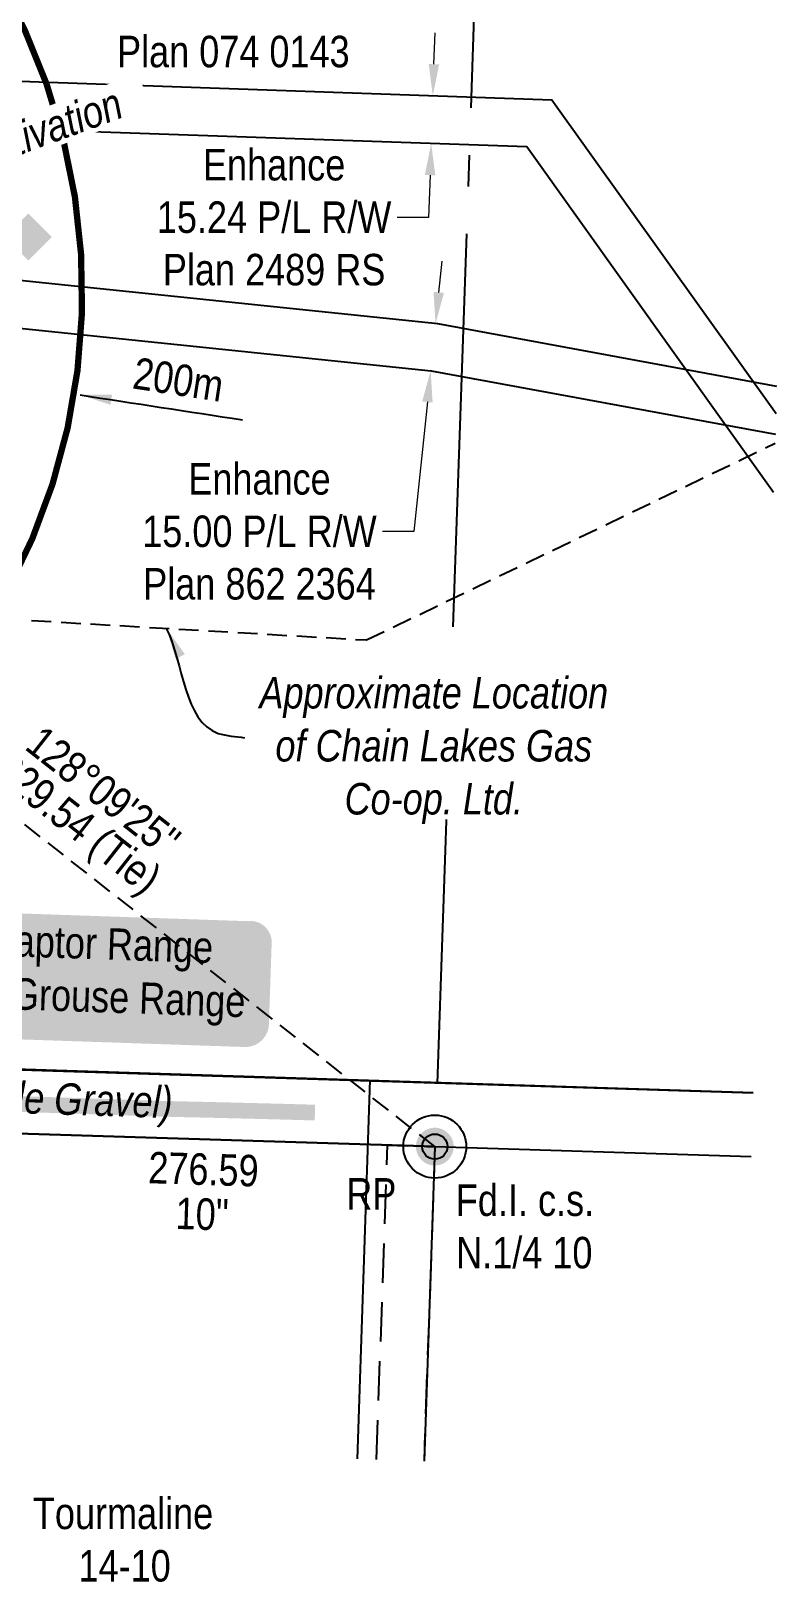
# Model space of a CAD drawing. Extents: x 337584 to 348172, y 5811293 to 5815472.
# Drawn here: x 338394.9 to 338631.9, y 5811834.8 to 5812327.6 of the extents above; entities that cross this region are included whole.
import ezdxf
from ezdxf.enums import TextEntityAlignment as Align

# ---------------------------------------------------------------- set-up
doc = ezdxf.new("R2010")
doc.units = 0
doc.header["$LTSCALE"] = 5
doc.header["$PDSIZE"] = 0.5
for name, pattern in [('foc-ACCESSROAD', [3.75, 2.5, -1.25]), ('foc-BUFFER', [16.75, 15, -1.75]), ('foc-QUARTERLINE', [33, 25, -3, 2, -3]), ('foc-TIELINE', [1.875, 1.25, -0.625]), ('UG_PIPE', [1.875, 1.25, -0.625])]:
    doc.linetypes.add(name, pattern=pattern)
doc.layers.get('Defpoints').update_dxf_attribs({"color": 9})
for name, color, linetype in [('35', 37, 'Continuous'), ('AS-PIPE-UG', 44, 'UG_PIPE'), ('AS-PIPE-UG-T', 44, 'Continuous'), ('AS-POWER', 104, 'foc-POWER'), ('AS-ROADS', 254, 'Continuous'), ('AS-WILDLIFE-BLOCK', 131, 'Continuous'), ('AUX-BUFFER', 7, 'foc-BUFFER'), ('C-RW', 13, 'Continuous'), ('F-AR', 190, 'foc-ACCESSROAD'), ('F-RW', 190, 'Continuous'), ('L-BD', 7, 'Continuous'), ('L-MON', 1, 'Continuous'), ('L-MON-T', 1, 'Continuous'), ('L-SEC', 7, 'Continuous'), ('L-SECQ', 8, 'foc-QUARTERLINE'), ('L-TIE', 7, 'foc-TIELINE')]:
    doc.layers.add(name, color=color, linetype=linetype)
for name, color, linetype, lineweight in [('C-FLOWLINE-T', 13, 'Continuous', 9), ('C-RW-T', 13, 'Continuous', 9), ('F-RW-T', 190, 'Continuous', 9), ('F-WS-T', 190, 'Continuous', 9), ('T-TEXT', 48, 'Continuous', 18)]:
    doc.layers.add(name, color=color, linetype=linetype, lineweight=lineweight)
doc.styles.add('80', font='ARIALN.TTF', dxfattribs={"height": 10})
doc.styles.add('80CG', font='ARIALN.TTF', dxfattribs={"height": 10})
doc.styles.add('80L', font='ARIALN.TTF', dxfattribs={"height": 10})
doc.styles.add('80LS', font='ARIALNI.TTF', dxfattribs={"height": 10})
doc.styles.add('foc-LtypeFont', font='ARIALN.TTF', dxfattribs={"height": 7.35})
doc.styles.add('MtXpl_Arial_Narrow', font='ARIALNI.TTF')
doc.linetypes.add('foc-POWER', pattern='A,6,-1,["P",foc-LtypeFont,S=0.2,R=0,X=-0.625,Y=-0.75],-1.24,4', length=12.24)
doc.linetypes.add('foc-POWER-NOLINE', pattern='A,0,-4,["P",foc-LtypeFont,S=0.2,R=0,X=-0.625,Y=-0.75],-8.24', length=12.24)
doc.dimstyles.new('CG2011', dxfattribs={"dimscale": 5, "dimtxt": 9, "dimasz": 2, "dimexe": 0.2, "dimexo": 0.0625, "dimgap": 0.5, "dimtad": 0, "dimtih": 1, "dimtoh": 1, "dimzin": 0, "dimdsep": 46, "dimtxsty": '80CG', "dimcen": 0.1, "dimse1": 1, "dimse2": 1, "dimclrd": 256, "dimclrt": 256, "dimaunit": 1, "dimadec": 4, "dimazin": 0, "dimtfac": 0.06, "dimtofl": 0, "dimtmove": 0, "dimatfit": 1, "dimfxl": 0.2, "dimtolj": 1, "dimtzin": 0, "dimlwd": -1, "dimarcsym": 0})
doc.dimstyles.new('Compass 5 000', dxfattribs={"dimscale": 5, "dimtxt": 9, "dimasz": 2, "dimexe": 0.2, "dimexo": 0.0625, "dimgap": 0.5, "dimtad": 0, "dimtih": 1, "dimtoh": 1, "dimzin": 0, "dimdsep": 46, "dimtxsty": '80CG', "dimcen": 0.1, "dimse1": 1, "dimse2": 1, "dimclrd": 256, "dimclrt": 256, "dimaunit": 1, "dimadec": 4, "dimazin": 0, "dimtfac": 0.06, "dimtofl": 0, "dimtmove": 0, "dimatfit": 1, "dimfxl": 0.2, "dimtolj": 1, "dimtzin": 0, "dimlwd": -1, "dimarcsym": 0})

# ---------------------------------------------------------------- blocks, each defined once
blk = doc.blocks.new('*U467')
at = {"layer": '35', "color": 3}
blk.add_circle((0, 0), 10, dxfattribs=at)
at = {"layer": '35', "color": 3, "style": '80'}
blk.add_attdef('RP_001', (-28.12, -20), '', height=10, dxfattribs=at)
blk = doc.blocks.new('*U381')
h = blk.add_hatch(color=255)
edge = h.paths.add_edge_path()
edge.add_line((-71.5, -20), (71.5, -20))
edge.add_arc((71.5, -14), 6, 270, 360)
edge.add_line((77.5, -14), (77.5, 12.5))
edge.add_arc((71.5, 12.5), 6, 0, 90)
edge.add_line((71.5, 18.5), (-71.5, 18.5))
edge.add_arc((-71.5, 12.5), 6, 90, 180)
edge.add_line((-77.5, 12.5), (-77.5, -14))
edge.add_arc((-71.5, -14), 6, 180, 270)
at = {"color": 131, "flags": 128}
blk.add_lwpolyline([(-71.5, -20, 3, 3, 0), (71.5, -20, 3, 3, 0.414214), (77.5, -14, 3, 3, 0), (77.5, 12.5, 3, 0, 0.414214), (71.5, 18.5, 0, 0, 0), (-71.5, 18.5, 0, 0, 0.414214), (-77.5, 12.5, 0, 0, 0), (-77.5, -14, 0, 3, 0.414214)], format="xyseb", close=True, dxfattribs=at)
at = {"color": 131, "style": '80'}
blk.add_attdef('ENTER_TEXT_001', (-35.99, -5), '', height=10, dxfattribs=at)
blk = doc.blocks.new('*D390')
at = {"layer": 'C-FLOWLINE-T', "transparency": 16777216}
for p, q in [((338322.53, 5812344.25), (338350.49, 5812418.39)), ((338350.49, 5812418.39), (338360.49, 5812418.39)), ((338310.1, 5812311.28), (338306.57, 5812301.92))]:
    blk.add_line(p, q, dxfattribs=at)
for points in [[(338320.97, 5812344.84), (338324.09, 5812343.66), (338319.01, 5812334.9)], [(338308.54, 5812311.87), (338311.66, 5812310.69), (338313.63, 5812320.64)]]:
    blk.add_solid(points, dxfattribs=at)
at = {"layer": 'Defpoints', "color": 0, "transparency": 16777216}
for p in [(338267.39, 5812354.36), (338262.02, 5812340.1), (338319.01, 5812334.9)]:
    blk.add_point(p, dxfattribs=at)
at = {"layer": 'C-FLOWLINE-T', "transparency": 16777216, "insert": (338396.19, 5812418.39), "char_height": 10, "attachment_point": 5, "style": '80CG', "bg_fill": 3, "box_fill_scale": 1.1, "bg_fill_color": 256, "bg_fill_true_color": 13158600, "bg_fill_transparency": 0}
blk.add_mtext('\\A1;Enhance\\PFlowline R/W', dxfattribs=at)
blk = doc.blocks.new('*D393')
at = {"layer": 'C-RW-T', "transparency": 16777216}
for p, q in [((338524.45, 5812244.53), (338525.48, 5812254.48)), ((338520.84, 5812209.69), (338516.57, 5812168.53)), ((338516.57, 5812168.53), (338506.57, 5812168.53))]:
    blk.add_line(p, q, dxfattribs=at)
for points in [[(338522.79, 5812244.7), (338526.1, 5812244.36), (338523.42, 5812234.59)], [(338519.18, 5812209.86), (338522.49, 5812209.52), (338521.87, 5812219.64)]]:
    blk.add_solid(points, dxfattribs=at)
at = {"layer": 'Defpoints', "color": 0, "transparency": 16777216}
for p in [(338454.3, 5812241.74), (338452.75, 5812226.79), (338521.87, 5812219.64)]:
    blk.add_point(p, dxfattribs=at)
at = {"layer": 'C-RW-T', "transparency": 16777216, "insert": (338467.49, 5812168.53), "char_height": 10, "attachment_point": 5, "style": '80CG'}
blk.add_mtext('\\A1;Enhance\\P15.00 P/L R/W\\PPlan 862 2364', dxfattribs=at)
blk = doc.blocks.new('*D406')
at = {"layer": 'C-RW-T', "transparency": 16777216}
for p, q in [((338522.91, 5812317.02), (338523.26, 5812327.01)), ((338521.69, 5812281.77), (338521.22, 5812268.35)), ((338521.22, 5812268.35), (338511.22, 5812268.35))]:
    blk.add_line(p, q, dxfattribs=at)
for points in [[(338521.25, 5812317.07), (338524.58, 5812316.96), (338522.56, 5812307.02)], [(338520.02, 5812281.83), (338523.36, 5812281.72), (338522.04, 5812291.77)]]:
    blk.add_solid(points, dxfattribs=at)
at = {"layer": 'Defpoints', "color": 0, "transparency": 16777216}
for p in [(338495.52, 5812307.96), (338494.99, 5812292.71), (338522.04, 5812291.77)]:
    blk.add_point(p, dxfattribs=at)
at = {"layer": 'C-RW-T', "transparency": 16777216, "insert": (338472.14, 5812268.35), "char_height": 10, "attachment_point": 5, "style": '80CG'}
blk.add_mtext('\\A1;Enhance\\P15.24 P/L R/W\\PPlan 2489 RS', dxfattribs=at)
blk = doc.blocks.new('*D422')
at = {"layer": 'Defpoints', "color": 0, "transparency": 16777216}
for p in [(338369.44, 5812341.08), (338348.97, 5812334.71), (338368.92, 5812333.35)]:
    blk.add_point(p, dxfattribs=at)
at = {"layer": 'F-RW-T', "transparency": 16777216}
for p, q in [((338339.52, 5812343.12), (338329.55, 5812343.8)), ((338379.42, 5812340.4), (338419.65, 5812337.65))]:
    blk.add_line(p, q, dxfattribs=at)
for points in [[(338339.64, 5812344.78), (338339.41, 5812341.46), (338349.5, 5812342.44)], [(338379.54, 5812342.06), (338379.31, 5812338.73), (338369.44, 5812341.08)]]:
    blk.add_solid(points, dxfattribs=at)
at = {"layer": 'F-RW-T', "transparency": 16777216, "insert": (338459.19, 5812337.65), "char_height": 10, "attachment_point": 5, "style": '80CG', "bg_fill": 3, "box_fill_scale": 1.1, "bg_fill_color": 256, "bg_fill_true_color": 13158600, "bg_fill_transparency": 0}
blk.add_mtext('\\A1;Ember\\P20.00 P/L R/W\\PPlan 074 0143', dxfattribs=at)
blk = doc.blocks.new('fdia')
at = {"color": 255, "const_width": 1}
blk.add_lwpolyline([(-0.5, 0, 1), (0.5, 0, 1)], format="xyb", close=True, dxfattribs=at)
blk = doc.blocks.new('Fdiaa')
blk.add_blockref('fdia', (0, 0))
blk = doc.blocks.new('fdib')
at = {"color": 1, "const_width": 1.6}
blk.add_lwpolyline([(-0.4, 0, 1), (0.4, 0, 1)], format="xyb", close=True, dxfattribs=at)
at = {"color": 1}
blk.add_circle((0, 0), 0.8, dxfattribs=at)
blk = doc.blocks.new('Fdibb')
blk.add_blockref('fdib', (0, 0))
blk = doc.blocks.new('fdicc')
for name in ['Fdibb', 'Fdiaa']:
    blk.add_blockref(name, (0, 0))
blk = doc.blocks.new('FDI')
blk.add_blockref('fdicc', (0, 0))
blk = doc.blocks.new('SMONA')
blk.add_hatch(color=255).paths.add_polyline_path([(0, -1.486), (1.486, 0), (0, 1.486), (-1.486, 0)])
blk = doc.blocks.new('SMONAA')
blk.add_blockref('SMONA', (0, 0))
blk = doc.blocks.new('SMONB')
at = {"color": 1}
blk.add_solid([(0, 1.203), (1.203, 0), (-1.203, 0), (0, -1.203)], dxfattribs=at)
blk = doc.blocks.new('SMONBB')
blk.add_blockref('SMONB', (0, 0))
blk = doc.blocks.new('SMONCC')
for name in ['SMONAA', 'SMONBB']:
    blk.add_blockref(name, (0, 0))
blk = doc.blocks.new('FDIBAR')
blk.add_blockref('SMONCC', (0, 0))

msp = doc.modelspace()

# ---------------------------------------------------------------- linework, layer by layer
at = {"layer": 'AS-PIPE-UG'}
msp.add_lwpolyline([(337747.535, 5812034.2), (337778.047, 5812033.492), (338031.603, 5812022.427), (338197.331, 5812108.029), (338273.424, 5812147.333), (338501.487, 5812134.067), (338631.28, 5812196.562)], dxfattribs=at)
at = {"layer": 'AS-POWER', "linetype": 'foc-POWER-NOLINE', "flags": 128}
msp.add_lwpolyline([(337597.257, 5812022.386), (337904.152, 5812013.341), (338624.367, 5811990.292)], dxfattribs=at)
at = {"layer": 'AS-POWER', "flags": 128}
msp.add_lwpolyline([(338498.602, 5811873.837), (338502.664, 5811994.187)], dxfattribs=at)
at = {"layer": 'AS-ROADS', "const_width": 4.999, "flags": 128}
msp.add_lwpolyline([(338390.678, 5811986.633), (338400.829, 5811986.32), (338411.092, 5811985.995), (338421.41, 5811985.635), (338431.717, 5811985.256), (338442, 5811984.984), (338452.125, 5811984.76), (338463.831, 5811984.472), (338474.803, 5811984.194), (338485.107, 5811983.897)], dxfattribs=at)
at = {"layer": 'AUX-BUFFER', "color": 251, "linetype": 'foc-BUFFER', "const_width": 2, "flags": 128}
msp.add_lwpolyline([(338189.97, 5812044.961), (338204.959, 5812044.489, 0.4142136), (338411.102, 5812238.061, 0.4142136), (338217.53, 5812444.205), (338202.541, 5812444.676, 0.4142136), (337996.398, 5812251.104, 0.4142136)], format="xyb", close=True, dxfattribs=at)
at = {"layer": 'C-RW', "flags": 128}
for points in [[(338630.757, 5812180.962), (338552.397, 5812290.716), (338131.38, 5812305.304), (338132.052, 5812320.689), (338560.376, 5812305.687), (338631.598, 5812206.039)], [(338631.884, 5812214.584), (338524.138, 5812234.498), (338171.68, 5812271.07), (338130.029, 5812260.838), (338129.506, 5812245.243), (338172.606, 5812255.808), (338522.005, 5812219.621), (338631.377, 5812199.439)]]:
    msp.add_lwpolyline(points, dxfattribs=at)
at = {"layer": 'F-AR', "flags": 128}
msp.add_lwpolyline([(338504.705, 5811873.645), (338508.134, 5811973.572), (338523.193, 5811973.09), (338519.755, 5811873.17)], dxfattribs=at)
at = {"layer": 'F-RW'}
msp.add_line((338523.193, 5811973.09), (338523.192, 5811973.108, 904.461), dxfattribs=at)
at = {"layer": 'L-SEC'}
for p, q in [((338523.193, 5811973.09), (337716.848, 5811998.447)), ((337722.473, 5811998.315), (338523.192, 5811973.108)), ((338523.193, 5811973.09), (338623.686, 5811969.974))]:
    msp.add_line(p, q, dxfattribs=at)
msp.add_lwpolyline([(338624.366, 5811990.031), (337717.551, 5812018.547), (337749.225, 5812923.316)], dxfattribs=at)
at = {"layer": 'L-SECQ'}
for p, q in [((338550.34, 5812757.865), (338523.888, 5811993.191)), ((338523.193, 5811973.09), (338519.803, 5811873.169))]:
    msp.add_line(p, q, dxfattribs=at)

# ---------------------------------------------------------------- block references
at = {"layer": 'AS-WILDLIFE-BLOCK'}
ref = msp.add_blockref('*U381', (338392.026, 5812028.653), dxfattribs=dict(at, xscale=0.99978226, yscale=0.99978226, zscale=0.99978226, rotation=358.0538888888889))
ref.add_attrib('ENTER_TEXT_001', 'Sensitive Raptor Range', (338331.732, 5812035.507), dxfattribs={"layer": '0', "color": 131, "height": 9.99782, "rotation": 358.05389, "style": '80'})
ref.add_attrib('ENTER_TEXT_002', 'Sharp Tailed Grouse Range', (338320.34, 5812019.044), dxfattribs={"layer": '0', "color": 131, "height": 9.99782, "rotation": 358.05389, "style": '80'})
at = {"layer": 'L-MON', "color": 6, "xscale": 4.998911300000001, "yscale": 4.998911300000001, "zscale": 4.998911300000001}
msp.add_blockref('FDIBAR', (338394.066, 5812262.127), dxfattribs=at)
at = {"layer": 'L-MON', "xscale": 4.998911300000001, "yscale": 4.998911300000001, "zscale": 4.998911300000001}
msp.add_blockref('FDI', (338523.19, 5811973.09), dxfattribs=at)

# ---------------------------------------------------------------- texts
at = {"layer": 'AUX-BUFFER', "insert": (338428.339, 5812223.943), "char_height": 9.9978, "attachment_point": 1, "rotation": 351.2782, "style": '80L'}
msp.add_mtext_dynamic_manual_height_columns('200m', width=34.22709, gutter_width=224.951, heights=[0], dxfattribs=at)
at = {"layer": 'F-WS-T', "insert": (338395.317, 5811861.564), "char_height": 9.99787, "attachment_point": 1, "style": '80L'}
msp.add_mtext_dynamic_manual_height_columns('\\pi0.19321;Tourmaline\\P\\pi14.69557;14-10', width=56.8887, gutter_width=50, heights=[0], dxfattribs=at)
at = {"layer": 'L-BD', "style": '80L'}
for s, height, rotation, p in [("128°09'25''", 9.99782, 321.8437, (338417.93, 5812085.988)), ('329.54 (Tie)', 9.99782, 321.8437, (338409.128, 5812074.786)), ('276.59', 9.9978, 358.1899, (338449.722, 5811965.919)), ('10"', 9.9978, 358.1899, (338449.272, 5811951.679))]:
    msp.add_text(s, height=height, rotation=rotation, dxfattribs=at).set_placement(p, align=Align.MIDDLE)
at = {"layer": 'L-MON-T', "insert": (338528.807, 5811961.067), "char_height": 9.99782, "attachment_point": 1, "style": '80L', "bg_fill": 3, "box_fill_scale": 1.15, "bg_fill_color": 256, "bg_fill_true_color": 256, "bg_fill_transparency": 0}
msp.add_mtext_dynamic_manual_height_columns('\\pi1.06157;Fd.I. c.s.\\P\\pi1.17069;N.1/4 10', width=43.05106, gutter_width=49.989, heights=[0], dxfattribs=at)
at = {"layer": 'T-TEXT', "style": '80LS'}
msp.add_text('(High Grade Gravel)', height=10, rotation=358.16611, dxfattribs=at).set_placement((338388.35, 5811988.789), align=Align.MIDDLE_CENTER)

# ---------------------------------------------------------------- dimensions: what is measured, and where the dimension line sits
at = {"layer": 'C-RW-T', "color": 2}
dim = msp.add_linear_dim(base=(338522.036, 5812291.768), p1=(338495.517, 5812307.959), p2=(338494.988, 5812292.705), angle=268.01553, text='Enhance\\P15.24 P/L R/W\\PPlan 2489 RS', dimstyle='Compass 5 000', dxfattribs=at)
dim.commit()
dim.dimension.update_dxf_attribs({"geometry": '*D406', "text_midpoint": (338472.139, 5812268.353), "dimtype": 161})

# ---------------------------------------------------------------- leaders
at = {"layer": 'AS-PIPE-UG-T', "path_type": 1}
msp.add_leader([(338437.895, 5812137.766), (338454.396, 5812104.395), (338462.765, 5812103.001)], dimstyle='Compass 5 000', override={"dimgap": 0.5, "dimtad": 0}, dxfattribs=at)
at = {"layer": 'AUX-BUFFER', "path_type": 1}
msp.add_leader([(338410.523, 5812211.947), (338462.085, 5812204.037)], dimstyle='CG2011', override={"dimasz": 2, "dimgap": 0.5, "dimtad": 0}, dxfattribs=at)

# ---------------------------------------------------------------- next in the draw order: block references
at = {"xscale": 0.99978226, "yscale": 0.99978226, "zscale": 0.99978226}
msp.add_blockref('*U467', (338523.19, 5811973.09), dxfattribs=at).add_auto_attribs({'RP_001': 'RP'})

# ---------------------------------------------------------------- next in the draw order: texts
at = {"layer": 'AS-PIPE-UG-T', "insert": (338522.862, 5812122.311), "char_height": 10, "width": 111.59202, "attachment_point": 2, "line_spacing_factor": 1.010232, "style": 'MtXpl_Arial_Narrow', "bg_fill": 3, "box_fill_scale": 1.15, "bg_fill_color": 256, "bg_fill_true_color": 256, "bg_fill_transparency": 0}
msp.add_mtext('Approximate Location of Chain Lakes Gas Co-op. Ltd.', dxfattribs=at)

# ---------------------------------------------------------------- next in the draw order: dimensions: what is measured, and where the dimension line sits
at = {"layer": 'C-FLOWLINE-T'}
dim = msp.add_linear_dim(base=(338319.005, 5812334.896), p1=(338262.017, 5812340.095), p2=(338267.393, 5812354.355), angle=69.34183, text='Enhance\\PFlowline R/W', dimstyle='Compass 5 000', override={"dimtfill": 1}, dxfattribs=at)
dim.commit()
dim.dimension.update_dxf_attribs({"geometry": '*D390', "text_midpoint": (338396.185, 5812418.391), "dimtype": 161})

# ---------------------------------------------------------------- next in the draw order: linework, layer by layer
at = {"layer": 'L-TIE'}
msp.add_line((338523.19, 5811973.09), (338264.122, 5812176.636), dxfattribs=at)

# ---------------------------------------------------------------- next in the draw order: dimensions: what is measured, and where the dimension line sits
at = {"layer": 'C-RW-T'}
dim = msp.add_linear_dim(base=(338521.867, 5812219.635), p1=(338454.297, 5812241.745), p2=(338452.748, 5812226.794), angle=264.087, text='Enhance\\P15.00 P/L R/W\\PPlan 862 2364', dimstyle='Compass 5 000', dxfattribs=at)
dim.commit()
dim.dimension.update_dxf_attribs({"geometry": '*D393', "text_midpoint": (338467.489, 5812168.533), "dimtype": 161})
at = {"layer": 'F-RW-T'}
dim = msp.add_linear_dim(base=(338369.445, 5812341.078), p1=(338348.971, 5812334.714), p2=(338368.917, 5812333.352), angle=356.09338, text='Ember\\P20.00 P/L R/W\\PPlan 074 0143', dimstyle='Compass 5 000', override={"dimtfill": 1}, dxfattribs=at)
dim.commit()
dim.dimension.update_dxf_attribs({"geometry": '*D422', "text_midpoint": (338459.189, 5812337.65), "dimtype": 161})

# ---------------------------------------------------------------- next in the draw order: texts
at = {"layer": 'T-TEXT', "insert": (338371.259, 5812291.515), "char_height": 9.99775, "width": 60.41985, "attachment_point": 1, "rotation": 20, "style": 'MtXpl_Arial_Narrow', "bg_fill": 3, "box_fill_scale": 1.15, "bg_fill_color": 256, "bg_fill_true_color": 256, "bg_fill_transparency": 0}
msp.add_mtext('Cultivation', dxfattribs=at)

doc.saveas('drawing.dxf')
